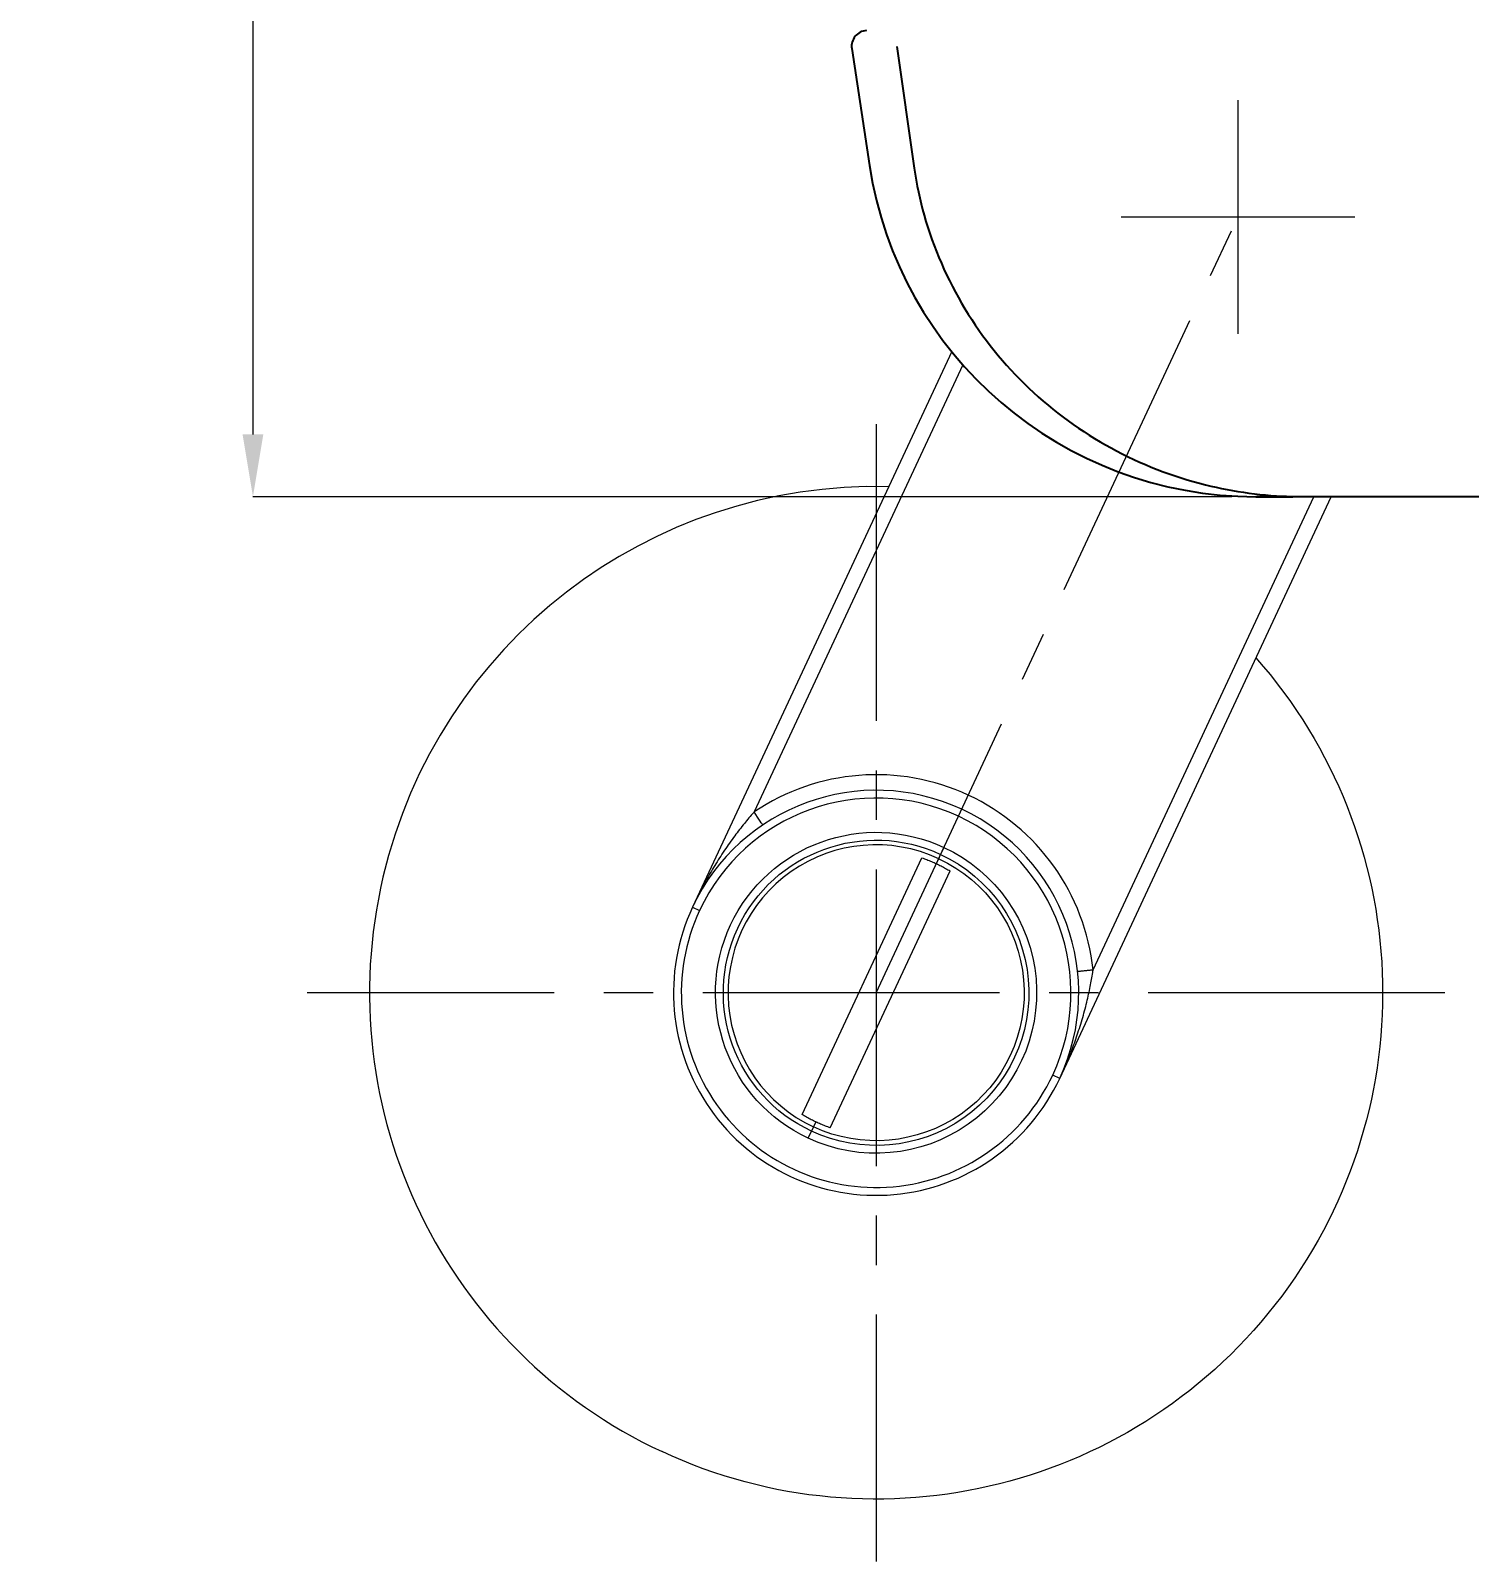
# Model space of a CAD drawing. Extents: x 0 to 1128, y 0 to 827.
# Drawn here: x 118.7 to 211, y 145.1 to 243.4 of the extents above; entities that cross this region are included whole.
import ezdxf

# ---------------------------------------------------------------- set-up
doc = ezdxf.new("R2010")
doc.units = 0
doc.header["$LTSCALE"] = 2
doc.header["$MEASUREMENT"] = 0
doc.header["$PDMODE"] = 3
doc.header["$PDSIZE"] = -10
doc.linetypes.add('CENTER2', pattern=[28.575, 19.05, -3.175, 3.175, -3.175])
doc.layers.get('0').update_dxf_attribs({"linetype": 'CONTINUOUS'})
doc.layers.get('DEFPOINTS').update_dxf_attribs({"linetype": 'CONTINUOUS'})
doc.layers.add('1', color=7, linetype='CONTINUOUS')
doc.layers.add('Cneter', color=1, linetype='CENTER2', lineweight=13)
doc.styles.add('Daelim Dimension', font='')
doc.styles.get('Daelim Dimension').set_extended_font_data('나눔고딕')
doc.dimstyles.new('DEFAULT', dxfattribs={"dimscale": 2, "dimtxt": 2, "dimasz": 2, "dimexe": 0, "dimexo": 2, "dimgap": 1, "dimtad": 1, "dimdec": 1, "dimzin": 9, "dimdsep": 46, "dimtxsty": 'Daelim Dimension', "dimcen": 0.5, "dimclrd": 252, "dimclre": 252, "dimclrt": 3, "dimadec": 1, "dimazin": 0, "dimtfac": 1, "dimtdec": 1, "dimtix": 1, "dimtmove": 0, "dimatfit": 3, "dimfxl": 1, "dimtolj": 1, "dimtzin": 1, "dimlwd": 9, "dimlwe": 9, "dimarcsym": 0})

# ---------------------------------------------------------------- blocks, each defined once
blk = doc.blocks.new('*D1')
at = {"color": 5, "lineweight": 9, "ltscale": 0.5, "transparency": 16777216}
for p, q in [((224.118, 304.382), (132.916, 304.382)), ((132.916, 300.382), (132.916, 217.436)), ((195.715, 213.436), (132.916, 213.436))]:
    blk.add_line(p, q, dxfattribs=at)
at = {"color": 5, "ltscale": 0.5, "transparency": 16777216}
for points in [[(132.249, 300.382), (133.582, 300.382), (132.916, 304.382)], [(132.249, 217.436), (133.582, 217.436), (132.916, 213.436)]]:
    blk.add_solid(points, dxfattribs=at)
at = {"layer": 'DEFPOINTS', "color": 0, "ltscale": 0.5, "transparency": 16777216}
for p in [(228.118, 304.382), (132.916, 213.436), (199.715, 213.436)]:
    blk.add_point(p, dxfattribs=at)
at = {"color": 7, "ltscale": 0.5, "transparency": 16777216, "insert": (125.215, 258.909), "char_height": 10, "attachment_point": 5, "rotation": 90, "style": 'Daelim Dimension'}
blk.add_mtext('\\A1;90.9', dxfattribs=at)

msp = doc.modelspace()

# ---------------------------------------------------------------- linework, layer by layer
at = {"layer": '1'}
for p, q in [((171.34, 242.208), (172.477, 234.702)), ((174.223, 242.332), (175.333, 234.52)), ((172.477, 234.702), (172.48, 234.702)), ((197.27, 213.436), (199.636, 213.436)), ((199.715, 213.436), (197.27, 213.436)), ((239.617, 213.436), (199.715, 213.436))]:
    msp.add_line(p, q, dxfattribs=at)
at = {"layer": '1', "color": 7, "linetype": 'Continuous', "lineweight": 18}
for p, q in [((177.749, 222.749), (161.118, 187.083)), ((184.682, 176.095), (202.095, 213.436)), ((168.151, 173.77), (175.838, 190.254)), ((169.963, 172.925), (177.65, 189.409))]:
    msp.add_line(p, q, dxfattribs=at)
at = {"layer": '1', "color": 7, "linetype": 'Continuous', "lineweight": 13}
for p, q in [((178.461, 221.907), (165.072, 193.196)), ((186.824, 183.053), (200.991, 213.436)), ((177.253, 190.924), (177.042, 190.471)), ((176.767, 189.88), (176.915, 190.199)), ((176.915, 190.199), (177.042, 190.471)), ((161.118, 187.083), (161.572, 186.872)), ((184.682, 176.095), (184.229, 176.307)), ((168.886, 172.979), (168.759, 172.707)), ((169.034, 173.298), (168.886, 172.979)), ((168.548, 172.254), (168.759, 172.707))]:
    msp.add_line(p, q, dxfattribs=at)
at = {"layer": '1'}
msp.add_arc((172.329, 242.358), 1, 93.02036, 188.61565, dxfattribs=at)
at = {"layer": '1', "color": 7, "linetype": 'Continuous', "lineweight": 18}
for radius, start, end in [(32.5, 88.58, 245), (13, 335, 155), (12.5, 335, 155), (9.5, 65, 245), (13, 155, 335), (12.5, 155, 335)]:
    msp.add_arc((172.9, 181.589), radius, start, end, dxfattribs=at)
at = {"layer": '1', "color": 7, "linetype": 'Continuous', "lineweight": 18, "extrusion": (0, 0, -1)}
for radius, start, end in [(32.5, 138.58, 295), (9.8, 295, 115), (9.8, 115, 295), (9.5, 115, 295)]:
    msp.add_arc((-172.9, 181.589), radius, start, end, dxfattribs=at)
at = {"layer": '1', "color": 7, "linetype": 'Continuous', "lineweight": 13}
msp.add_arc((172.9, 181.589), 14, 6.00272, 123.99728, dxfattribs=at)
at = {"layer": '1', "color": 7, "linetype": 'Continuous', "lineweight": 13, "extrusion": (0, 0, -1)}
for start, end in [(295, 115), (115, 295)]:
    msp.add_arc((-172.9, 181.589), 10.3, start, end, dxfattribs=at)
at = {"layer": '1'}
msp.add_ellipse((197.27, 238.436), major_axis=(25.072, 0), ratio=0.997145, start_param=3.291505, end_param=4.712389, dxfattribs=at)
at = {"layer": '1', "color": 7, "linetype": 'Continuous', "lineweight": 18}
msp.add_ellipse((165.072, 193.196), major_axis=(0.559, -0.829), ratio=0.000002, start_param=0.000003, end_param=1.570799, dxfattribs=at)
at = {"layer": '1'}
for points, knots in [([(175.337, 234.519), (175.489, 233.5), (175.706, 232.489), (176.579, 229.406), (177.457, 227.383), (179.737, 223.621), (181.106, 221.924), (184.296, 218.891), (186.066, 217.607), (189.884, 215.522), (191.939, 214.724), (195.862, 213.745), (197.764, 213.49), (199.651, 213.444)], [0, 0, 0, 0, 0.088258, 0.088258, 0.275282, 0.275282, 0.462307, 0.462307, 0.649331, 0.649331, 0.836355, 0.836355, 1, 1, 1, 1]), ([(240.617, 213.436), (235.477, 213.436), (221.764, 213.436), (208.178, 213.436), (199.715, 213.436)], [0, 0, 0, 0, 0.373483, 1, 1, 1, 1])]:
    msp.add_open_spline(points, degree=3, knots=knots, dxfattribs=at)
msp.add_open_spline([(199.715, 213.436), (199.066, 213.436), (198.419, 213.461), (197.774, 213.51)], degree=3, dxfattribs=at)
at = {"layer": '1', "color": 7, "linetype": 'Continuous', "lineweight": 13}
for points, knots in [([(165.072, 193.196), (165.059, 193.181), (164.847, 192.943), (164.423, 192.443), (163.799, 191.637), (163.161, 190.733), (162.549, 189.775), (161.999, 188.827), (161.527, 187.934), (161.246, 187.357), (161.118, 187.083)], [0, 0, 0, 0, 0.008307, 0.13328, 0.271716, 0.427132, 0.586344, 0.737114, 0.87611, 1, 1, 1, 1]), ([(184.682, 176.095), (184.809, 176.367), (185.069, 176.947), (185.446, 177.875), (185.819, 178.906), (186.163, 179.999), (186.449, 181.078), (186.665, 182.078), (186.775, 182.722), (186.821, 183.035), (186.824, 183.053)], [0, 0, 0, 0, 0.123015, 0.260333, 0.410425, 0.571748, 0.729393, 0.867664, 0.992084, 1, 1, 1, 1])]:
    msp.add_open_spline(points, degree=3, knots=knots, dxfattribs=at)
at = {"layer": '1', "color": 7, "linetype": 'Continuous', "lineweight": 18}
for points in [[(175.838, 190.254), (175.943, 190.218), (176.152, 190.142), (176.462, 190.018), (176.666, 189.927), (176.767, 189.88)], [(176.767, 189.88), (176.868, 189.833), (177.068, 189.735), (177.362, 189.578), (177.555, 189.466), (177.65, 189.409)], [(169.034, 173.298), (168.933, 173.346), (168.733, 173.443), (168.439, 173.6), (168.246, 173.712), (168.151, 173.77)], [(169.963, 172.925), (169.858, 172.961), (169.649, 173.036), (169.339, 173.161), (169.135, 173.251), (169.034, 173.298)]]:
    msp.add_open_spline(points, degree=3, dxfattribs=at)
at = {"layer": '1', "color": 7, "linetype": 'Continuous', "lineweight": 13}
msp.add_rational_spline([(186.824, 183.053), (186.241, 182.992), (185.829, 182.949), (185.829, 182.949)], [1.17157096149, 0.942808384242, 0.942809679511, 1.1715748473], degree=3, dxfattribs=at)
at = {"layer": 'Cneter', "lineweight": 5, "ltscale": 0.5}
for p, q in [((196.117, 238.9), (196.117, 223.9)), ((172.9, 181.589), (196.117, 231.4)), ((188.617, 231.4), (203.617, 231.4)), ((172.9, 218.089), (172.9, 145.089)), ((209.4, 181.589), (136.4, 181.589))]:
    msp.add_line(p, q, dxfattribs=at)

# ---------------------------------------------------------------- dimensions: what is measured, and where the dimension line sits
at = {"color": 5, "ltscale": 0.5}
dim = msp.add_linear_dim(base=(132.916, 213.436), p1=(228.118, 304.382), p2=(199.715, 213.436), angle=90, dimstyle='DEFAULT', override={"dimtxt": 5, "dimclrd": 5, "dimclre": 5, "dimclrt": 7}, dxfattribs=at)
dim.commit()
dim.dimension.update_dxf_attribs({"geometry": '*D1', "text_midpoint": (125.215, 258.909)})

doc.saveas('drawing.dxf')
